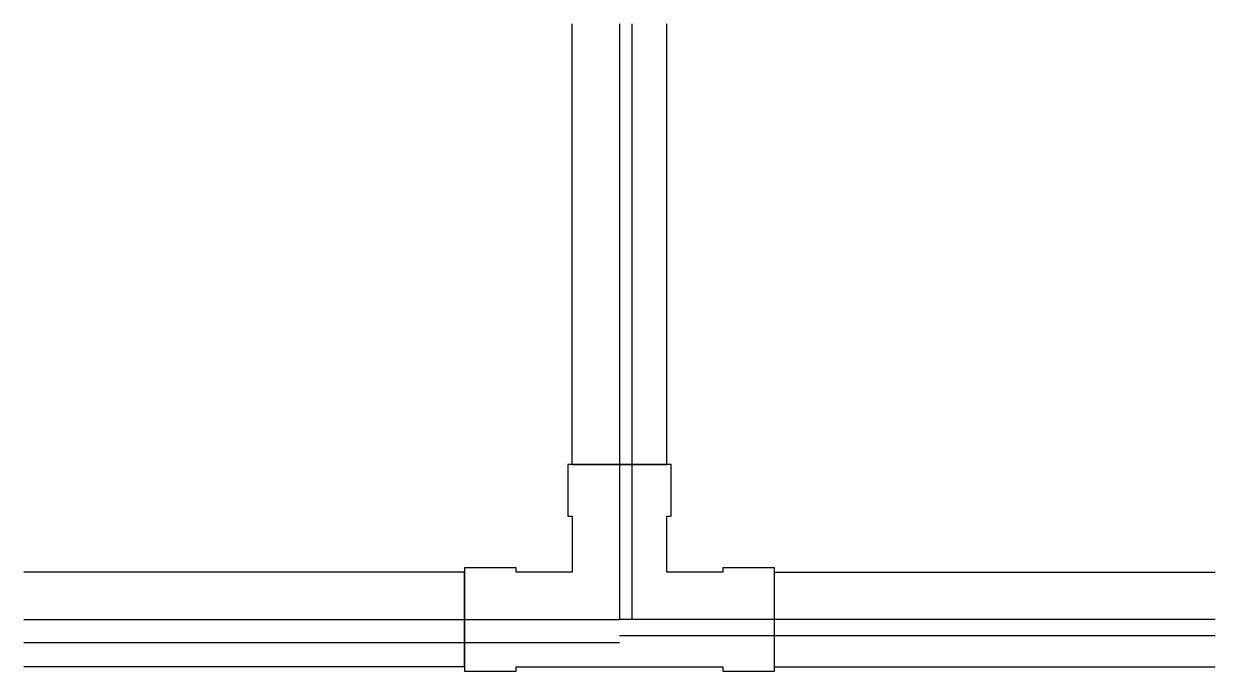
# Model space of a CAD drawing. Header units: inches. Extents: x 7 to 317, y -226 to 200.
# Drawn here: x 110.09 to 151.57, y -225.99 to -203.45 of the extents above; entities that cross this region are included whole.
import ezdxf

# ---------------------------------------------------------------- set-up
doc = ezdxf.new("R2010")
doc.units = ezdxf.units.IN
doc.header["$MEASUREMENT"] = 0
doc.layers.add('CW', color=3, linetype='Cold_Water_Flow')
doc.layers.add('DetailLayer', color=149, linetype='Continuous', true_color=0x3a4355)
doc.styles.get("Standard").update_dxf_attribs({"font": 'arial.ttf'})
doc.linetypes.add('Cold_Water_Flow', pattern='A,0.875,-0.125,0,-0.125,0.875,-0.125,["CW",Standard,S=0.1,R=0,X=-0.12585,Y=-0.05],-0.1,0.875,[1,GEC_FlowArrow.shx,S=0.0625,R=0,X=0,Y=0],0.5', length=3.6)

# ---------------------------------------------------------------- blocks, each defined once
blk = doc.blocks.new('*U4')
for p, q in [((0, 20.739), (0, 0)), ((0.441, 0), (0.441, 20.739)), ((-1.65, 5.4), (1.65, 5.4)), ((-5.4, -1.65), (-5.4, 1.65)), ((5.4, -1.65), (5.4, 1.65)), ((-20.739, 0), (0, 0)), ((20.739, 0), (0, 0)), ((0, -0.811), (-20.739, -0.811)), ((0, -0.556), (20.739, -0.556))]:
    blk.add_line(p, q)
at = {"layer": 'DetailLayer', "color": 149, "linetype": 'Continuous', "lineweight": -3, "true_color": 0x3a4355}
for p, q in [((-1.65, 5.4), (-1.65, 20.739)), ((1.65, 5.4), (1.65, 20.739)), ((-5.4, 1.65), (-20.739, 1.65)), ((5.4, 1.65), (20.739, 1.65)), ((-5.4, -1.65), (-20.739, -1.65)), ((5.4, -1.65), (20.739, -1.65))]:
    blk.add_line(p, q, dxfattribs=at)
blk.add_lwpolyline([(-5.4, -1.8), (-3.6, -1.8), (-3.6, -1.65), (3.6, -1.65), (3.6, -1.8), (5.4, -1.8), (5.4, 1.8), (3.6, 1.8), (3.6, 1.65), (1.65, 1.65), (1.65, 3.6), (1.8, 3.6), (1.8, 5.4), (-1.8, 5.4), (-1.8, 3.6), (-1.65, 3.6), (-1.65, 1.65), (-3.6, 1.65), (-3.6, 1.8), (-5.4, 1.8), (-5.4, -1.8)], close=True, dxfattribs=at)

msp = doc.modelspace()

# ---------------------------------------------------------------- block references
at = {"layer": 'CW'}
msp.add_blockref('*U4', (130.82707, -224.18958), dxfattribs=at)

doc.saveas('drawing.dxf')
